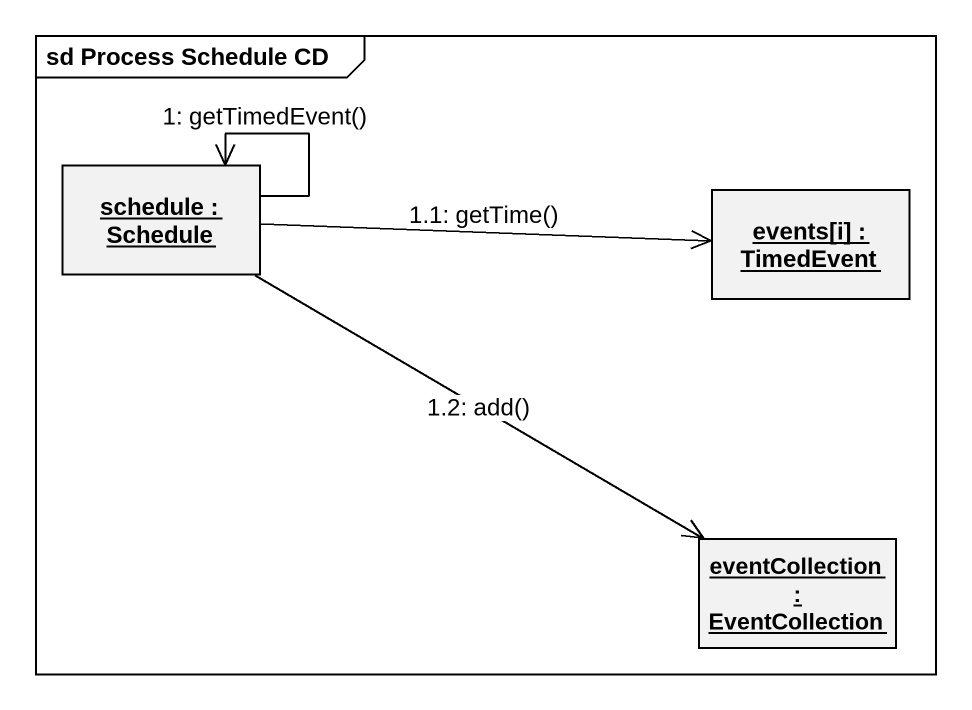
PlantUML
@startuml
mainframe sd Process Schedule CD
hide circle
hide empty members
object "schedule : Schedule" as schedule
object "events[i] : TimedEvent" as events_i
object "eventCollection : EventCollection" as eventCollection
schedule --> schedule : 1: getTimedEvent()
schedule -right-> events_i : 1.1: getTime()
schedule -right-> eventCollection : 1.2: add()
@enduml
